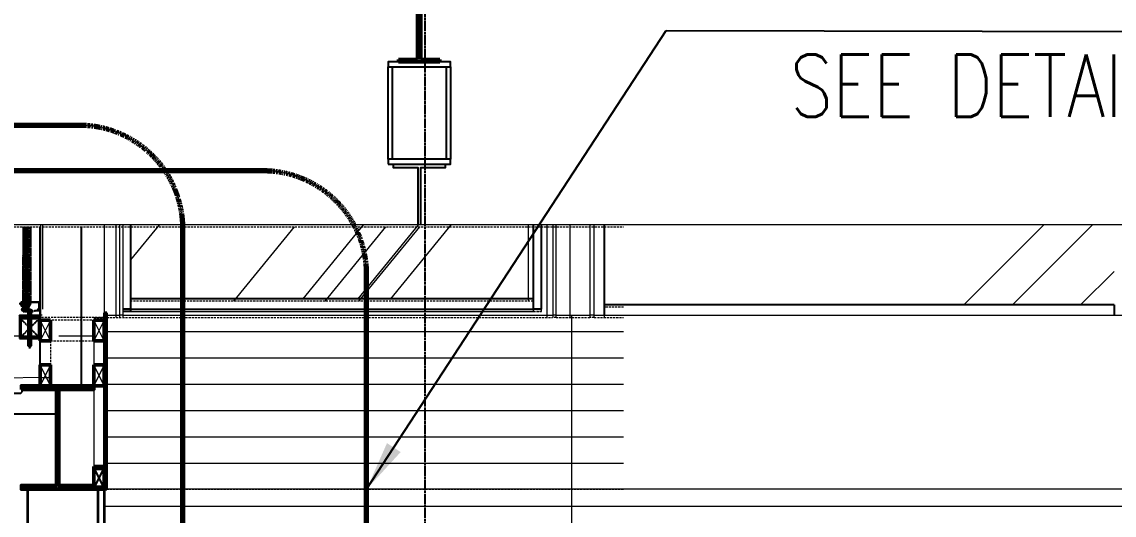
# Model space of a CAD drawing. Header units: millimetres. Extents: x -2196631 to 160, y -11674 to 51770.
# Drawn here: x -1051578 to -1048941, y 37789 to 38981 of the extents above; entities that cross this region are included whole.
import ezdxf
from ezdxf.enums import TextEntityAlignment as Align
from ezdxf.xclip import XClip

# ---------------------------------------------------------------- set-up
doc = ezdxf.new("R2010")
doc.units = ezdxf.units.MM
for name, pattern in [('28 Xref BA305$0$_HIDDEN', [2.6, 2, -0.6]), ('_GRIDLINE', [11.2, 8, -0.6, 2, -0.6]), ('CENTER', [2, 1.25, -0.25, 0.25, -0.25]), ('CENTER2', [28.575, 19.05, -3.175, 3.175, -3.175]), ('DASHDOT2', [0.5, 0.25, -0.125, 0, -0.125]), ('HIDDEN', [0.375, 0.25, -0.125]), ('HIDDEN2', [0.1875, 0.125, -0.0625]), ('HIDDENX2', [19.05, 12.7, -6.35])]:
    doc.linetypes.add(name, pattern=pattern)
for name, color, linetype, lineweight in [('28 Xref BA305$0$A-DETL', 90, 'Continuous', 15), ('28 Xref BA305$0$A-DETL-GENF', 92, 'Continuous', 18), ('28 Xref BA305$0$A-FLOR', 192, 'Continuous', 9), ('28 Xref BA305$0$A-GENM', 13, 'Continuous', 18), ('28 Xref BA305$0$A-GLAZ', 151, 'Continuous', 9), ('28 Xref BA305$0$A-GLAZ-CURT', 52, 'Continuous', 18), ('28 Xref BA305$0$A-GLAZ-CWMG', 51, 'Continuous', 25), ('28 Xref BA305$0$A-WALL', 113, 'Continuous', 9), ('28 Xref BA305$0$S-COLS', 52, 'Continuous', 9), ('A-ANNO-SYMB', 150, 'Continuous', 5), ('A-DETL-GENF', 92, 'Continuous', 20), ('A-GLAZ-CWMG', 51, 'Continuous', 25), ('A-WALL', 113, 'Continuous', 9), ('S-BEAM', 12, 'Continuous', 18), ('S-GRID', 1, 'Continuous', 5)]:
    doc.layers.add(name, color=color, linetype=linetype, lineweight=lineweight)
for name, color, linetype in [('8', 8, 'Continuous'), ('AE-0562', 3, 'Continuous'), ('BACKING ROD', 9, 'Continuous'), ('GLASS', 6, 'Continuous'), ('Grid Center', 1, 'Continuous'), ('S-Dim', 7, 'Continuous'), ('S-Stru_6', 6, 'Continuous'), ('S-T140', 4, 'Continuous'), ('SETTING BLOCK', 111, 'Continuous'), ('SILICONE', 8, 'Continuous'), ('STG-166', 31, 'Continuous'), ('TEXT 3', 3, 'Continuous')]:
    doc.layers.add(name, color=color, linetype=linetype)
doc.layers.add('BLOCK', color=7, linetype='Continuous', plot=False)
doc.styles.add('E100', font='ROMTH.shx', dxfattribs={"width": 0.85})
doc.styles.add('E175', font='ROMTH.shx', dxfattribs={"width": 0.85, "height": 4})
doc.styles.add('Romens', font='romans.shx', dxfattribs={"width": 0.8})
doc.dimstyles.new('AA-50 mm', dxfattribs={"dimtxt": 120, "dimasz": 120, "dimexe": 160, "dimexo": 12, "dimgap": 100, "dimtad": 1, "dimdec": 0, "dimzin": 0, "dimdsep": 46, "dimtxsty": 'Romens', "dimcen": 0.3, "dimdle": 2, "dimclrd": 1, "dimclre": 1, "dimclrt": 3, "dimadec": 0, "dimazin": 0, "dimtfac": 1, "dimtdec": 0, "dimtix": 1, "dimtmove": 1, "dimatfit": 3, "dimfxl": 0, "dimtolj": 1, "dimtzin": 0, "dimarcsym": 0})
pattern_1 = [(45, (-4185.5464, 114514.7353), (-0.785772411, 0.785772411), []), (135, (-4185.5464, 114514.7353), (-0.785772411, -0.785772411), [])]

# ---------------------------------------------------------------- blocks, each defined once
blk = doc.blocks.new('28 Xref BA305$0$System Panel - Glazed 10mm_-6851269-ZONE A_SECTION H')
at = {"layer": '28 Xref BA305$0$A-GLAZ-CURT', "lineweight": 5}
h = blk.add_hatch(dxfattribs=at)
h.set_pattern_fill('FP_13', color=8, style=0, pattern_type=2)
h.set_pattern_definition([(50.677, (-1090785.3, 2166), (560.55, 1824.79), [11057.2, -1474.3, 3685.74, -737.15]), (50.677, (-1089906.6, 2569.2), (-1088.4, 188.18), [2211.44, -243.26, 4422.88, -552.86]), (50.677, (-1090454.96, 2851.5), (2116.07, 3347.346), [5897.18, -1032, -3685.74]), (50.677, (-1090454.96, 2851.5), (2116.07, 3347.346), [-6929.18, 2948.59, -737.15])])
h.paths.add_polyline_path([(-1094208.1, 5440.4), (-1093465.1, 5440.4), (-1093465.1, 5619.4), (-1094425.3, 5619.4), (-1094425.3, 5440.4)], flags=0)
at = {"layer": '28 Xref BA305$0$A-GLAZ-CURT', "color": 8}
blk.add_line((-1093465.1, 5440.4), (-1093465.1, 5619.4), dxfattribs=at)
blk = doc.blocks.new('28 Xref BA305$0$System Panel - Glazed 10mm_-6318965-ZONE A_SECTION H')
at = {"layer": '28 Xref BA305$0$A-GLAZ-CURT', "lineweight": 5}
h = blk.add_hatch(dxfattribs=at)
h.set_pattern_fill('FP_14', color=8, style=0, pattern_type=2)
h.set_pattern_definition([(45, (-1088855.8, 2166), (684.3, 1824.79), [12096.75, -1612.9, 4032.25, -806.45]), (45, (-1087783.2, 2569.2), (-1328.67, 188.18), [2419.35, -266.13, 4838.7, -604.84]), (45, (-1088452.56, 2851.5), (2583.216, 3347.345), [6451.6, -1129.03, 3225.8, -806.45])])
h.paths.add_polyline_path([(-1092050.9, 5425.4), (-1092050.9, 5619.4), (-1093281.2, 5619.4), (-1093281.2, 5425.4), (-1092050.9, 5425.4)], flags=0)
blk = doc.blocks.new('28 Xref BA305$0$Rectangular Mullion - Rectangular Mullion25x50_LIGHT GREY-6318951-ZONE A_SECTION H')
at = {"layer": '28 Xref BA305$0$A-GLAZ-CWMG'}
for p, q in [((-1093281.2, 5400.4), (-1093281.2, 5425.4)), ((-1092050.9, 5425.4), (-1093281.2, 5425.4)), ((-1092050.9, 5425.4), (-1092050.9, 5400.4))]:
    blk.add_line(p, q, dxfattribs=at)
blk = doc.blocks.new('28 Xref BA305$0$Rectangular Mullion - Rectangular Mullion25x50_LIGHT GREY-V33-ZONE A_SECTION H')
at = {"layer": '28 Xref BA305$0$A-GLAZ-CWMG'}
for p, q in [((-1094425.3, 5415.4), (-1094425.3, 5440.4)), ((-1093453.6, 5440.4), (-1094425.3, 5440.4)), ((-1093453.6, 5440.4), (-1093453.6, 5415.4)), ((-1094425.3, 5415.4), (-1093453.6, 5415.4))]:
    blk.add_line(p, q, dxfattribs=at)
blk = doc.blocks.new('28 Xref BA305$0$Rectangular Mullion - Rectangular Mullion25x50_LIGHT GREY-V43-ZONE A_SECTION H')
at = {"layer": '28 Xref BA305$0$A-GLAZ-CWMG'}
for q in [(-1094425.3, 5619.4), (-1094443.5, 5415.4)]:
    blk.add_line((-1094425.3, 5415.4), q, dxfattribs=at)
blk = doc.blocks.new('28 Xref BA305$0$Rectangular Mullion - Rectangular Mullion25x50_LIGHT GREY-V45-ZONE A_SECTION H')
at = {"layer": '28 Xref BA305$0$A-GLAZ-CWMG'}
blk.add_line((-1093281.2, 5400.4), (-1093281.2, 5619.4), dxfattribs=at)
blk = doc.blocks.new('28 Xref BA305$0$Rectangular Mullion - Rectangular Mullion25x50_LIGHT GREY-V46-ZONE A_SECTION H')
at = {"layer": '28 Xref BA305$0$A-GLAZ-CWMG'}
for p, q in [((-1093453.6, 5619.4), (-1093453.6, 5415.4)), ((-1093433.1, 5415.4), (-1093433.1, 5619.4)), ((-1093433.1, 5415.4), (-1093453.6, 5415.4))]:
    blk.add_line(p, q, dxfattribs=at)
blk = doc.blocks.new('28 Xref BA305$0$Structural Columns 1 - Structural Columns 1-6299405-ZONE A_SECTION H')
at = {"layer": '28 Xref BA305$0$S-COLS', "lineweight": 18}
for p, q in [((-1094638.6, 5619.4), (-1094638.6, 5415.4)), ((-1094488.6, 5406.4), (-1094488.6, 5619.4)), ((-1094460.3, 5400.4), (-1094460.3, 5619.4)), ((-1094451.7, 5400.4), (-1094451.7, 5619.4)), ((-1094443.5, 5400.4), (-1094443.5, 5619.4)), ((-1093406.3, 5619.4), (-1093406.3, 5400.4)), ((-1093398.1, 5400.4), (-1093398.1, 5619.4)), ((-1093364.4, 5400.4), (-1093364.4, 5619.4)), ((-1093316.2, 5400.4), (-1093316.2, 5619.4)), ((-1093306.2, 5400.4), (-1093306.2, 5619.4)), ((-1094443.5, 5400.4), (-1094451.7, 5400.4)), ((-1093398.1, 5400.4), (-1093406.3, 5400.4)), ((-1093306.2, 5400.4), (-1093316.2, 5400.4))]:
    blk.add_line(p, q, dxfattribs=at)
blk = doc.blocks.new('28 Xref BA305$0$Windows 4 - Windows 4-6853870-ZONE A_SECTION H')
at = {"layer": '28 Xref BA305$0$A-GLAZ'}
for p, q in [((-1093433.1, 5415.4), (-1093433.1, 5619.4)), ((-1093420.8, 5619.4), (-1093420.8, 5400.4)), ((-1094443.5, 5415.4), (-1093433.1, 5415.4))]:
    blk.add_line(p, q, dxfattribs=at)
blk = doc.blocks.new('28 Xref BA305$0$W-125x65mm - W-125x65mm_-8229050-ZONE A_SECTION H')
at = {"layer": '28 Xref BA305$0$A-GENM'}
for p, q in [((-1094642.4, 5400.4), (-1094642.4, 5619.4)), ((-1094639, 5400.4), (-1094642.4, 5400.4))]:
    blk.add_line(p, q, dxfattribs=at)
blk = doc.blocks.new('28 Xref BA305$0$_BREAK_LINE_2D - BREAK LINE-8294233-ZONE A_SECTION H')
at = {"layer": '28 Xref BA305$0$A-DETL-GENF', "color": 1}
blk.add_line((-1094798.5, 5619.4), (-1089842.1, 5619.4), dxfattribs=at)
blk = doc.blocks.new('28 Xref BA305$0$M_Nominal Cut Lumber-Section - 25 x 50mm Nominal-V52-ZONE A_SECTION H')
at = {"layer": '28 Xref BA305$0$A-DETL-GENF', "color": 2, "lineweight": 50}
for p, q in [((-1095089, 5235.4), (-1095114, 5235.4)), ((-1095114, 5235.4), (-1095114, 5185.4)), ((-1095089, 5185.4), (-1095089, 5235.4)), ((-1095114, 5185.4), (-1095089, 5185.4))]:
    blk.add_line(p, q, dxfattribs=at)
at = {"layer": '28 Xref BA305$0$A-DETL-GENF', "color": 8, "lineweight": 15}
for p, q in [((-1095089, 5235.4), (-1095114, 5185.4)), ((-1095089, 5185.4), (-1095114, 5235.4))]:
    blk.add_line(p, q, dxfattribs=at)
blk = doc.blocks.new('28 Xref BA305$0$A$C1AA16926')
at = {"color": 8}
for points in [[(82.5, 66), (0, 66), (0, 0)], [(82.5, 66), (82.5, 53)], [(85.5, 50), (82.5, 53)], [(85.5, 50), (183.5, 50)], [(183.5, 50), (183.5, 0)], [(0, 0), (183.5, 0)]]:
    blk.add_lwpolyline(points, dxfattribs=at)
blk = doc.blocks.new('M_Nominal Cut Lumber-Section - 25 x 50mm Nominal-V52-ZONE A_SECTION H')
at = {"layer": 'A-DETL-GENF', "color": 252, "lineweight": 50}
for p, q in [((-1095089, 5235.4), (-1095114, 5235.4)), ((-1095114, 5235.4), (-1095114, 5185.4)), ((-1095089, 5185.4), (-1095089, 5235.4)), ((-1095114, 5185.4), (-1095089, 5185.4))]:
    blk.add_line(p, q, dxfattribs=at)
at = {"layer": 'A-DETL-GENF', "color": 252, "lineweight": 15}
for p, q in [((-1095089, 5235.4), (-1095114, 5185.4)), ((-1095089, 5185.4), (-1095114, 5235.4))]:
    blk.add_line(p, q, dxfattribs=at)
blk = doc.blocks.new('M_W-Wide Flange - W300X200-4409506-ZONE C_SECTION E')
at = {"layer": 'S-BEAM'}
h = blk.add_hatch(dxfattribs=at)
h.set_pattern_fill('ANSI33', color=8, style=0)
h.set_pattern_definition([(45, (-20122.13, 0), (-4.49012806, 4.49012806), []), (45, (-20117.64, 0), (-4.49012806, 4.49012806), [3.175, -1.5875])])
h.paths.add_polyline_path([(-1039190.8, 5400), (-1039015.8, 5400), (-1039015.8, 5409), (-1039100.3, 5409), (-1039100.3, 5641), (-1039015.8, 5641), (-1039015.8, 5650), (-1039190.8, 5650), (-1039190.8, 5641), (-1039106.3, 5641), (-1039106.3, 5409), (-1039190.8, 5409)])
at = {"layer": 'S-BEAM', "color": 4, "lineweight": 50}
blk.add_lwpolyline([(-1039190.8, 5641), (-1039106.3, 5641), (-1039106.3, 5409), (-1039190.8, 5409), (-1039190.8, 5400), (-1039015.8, 5400), (-1039015.8, 5409), (-1039100.3, 5409), (-1039100.3, 5641), (-1039015.8, 5641), (-1039015.8, 5650), (-1039190.8, 5650)], close=True, dxfattribs=at)
blk = doc.blocks.new('D5-8')
at = {"color": 8}
blk.add_lwpolyline([(3, 0, 1), (3, 5), (0, 5, 1), (0, 0)], format="xyb", close=True, dxfattribs=at)
for centre, radius in [((-1.8, 3.1), 0.056), ((-1.6, 2.5), 0.128), ((-1.7, 1.9), 0.056), ((-1.4, 3.4), 0.235), ((-1.2, 1.6), 0.128), ((-1.2, 4.2), 0.056), ((-1, 2), 0.056), ((-1.1, 1.1), 0.056), ((-0.8, 2.5), 0.235), ((-0.9, 0.7), 0.056), ((-0.4, 1.3), 0.341), ((-0.4, 4.3), 0.128), ((-0.3, 3.5), 0.235), ((0.2, 2.7), 0.635), ((0, 0.5), 0.235), ((0.7, 4.5), 0.341), ((0.6, 1.4), 0.235), ((0.9, 0.7), 0.341), ((0.8, 3.1), 0.056), ((1, 2.5), 0.128), ((1, 1.9), 0.056), ((1.3, 3.4), 0.235), ((1.5, 1.6), 0.128), ((1.5, 4.2), 0.056), ((1.6, 2), 0.056), ((1.6, 1.1), 0.056), ((1.8, 0.7), 0.056), ((2.3, 1.3), 0.341), ((2.3, 2.6), 0.311), ((2.3, 4.3), 0.128), ((2.4, 3.5), 0.235), ((2.7, 0.5), 0.235), ((3.5, 2.7), 0.635), ((3.1, 4.5), 0.235), ((3.1, 1.1), 0.128), ((3.1, 3.7), 0.056), ((3, 1.9), 0.056), ((3.6, 1.8), 0.235), ((3.7, 0.7), 0.235), ((3.9, 4.2), 0.128), ((3.9, 1.3), 0.056), ((3.9, 3.4), 0.056), ((4.3, 2.3), 0.056), ((4.3, 0.7), 0.056), ((4.7, 3.3), 0.235), ((4.6, 1.4), 0.128), ((4.7, 2.1), 0.235), ((4.6, 4.1), 0.056), ((5.1, 2.5), 0.056)]:
    blk.add_circle(centre, radius, dxfattribs=at)
blk = doc.blocks.new('A$C2BD062ED')
at = {"color": 254}
blk.add_line((0, -0.3), (0, 0.3), dxfattribs=at)
at = {"layer": '8', "color": 254, "linetype": 'HIDDEN2'}
for p, q in [((1, 0.1), (0, 0.1)), ((1, -0.1), (0, -0.1))]:
    blk.add_line(p, q, dxfattribs=at)
at = {"layer": '8', "color": 254}
for p, q in [((1.2, 0.1), (1.8, -2)), ((1.4, 2), (2.6, -2)), ((2.2, 2), (3.5, -2)), ((3.1, 2), (4.3, -2)), ((4, 2), (5.2, -2)), ((4.8, 2), (6, -2)), ((5.6, 2), (6.8, -2)), ((6.5, 2), (7.7, -2)), ((7.4, 2), (8.6, -2)), ((8.2, 2), (9.4, -2)), ((9, 2), (10.2, -2)), ((9.9, 2), (11.1, -2)), ((10.8, 2), (12, -2)), ((11.6, 2), (12.8, -2)), ((12.4, 2), (13.6, -2)), ((13.3, 2), (14.5, -2)), ((14.2, 2), (15.4, -2)), ((15, 2), (16.2, -2)), ((15.8, 2), (17, -2)), ((16.7, 2), (17.9, -2)), ((17.6, 2), (18.8, -2)), ((18.4, 2), (19.6, -2)), ((19.2, 2), (20.4, -2)), ((20.1, 2), (21.3, -2)), ((20.9, 2), (22.2, -2)), ((21.8, 2), (23, -2)), ((22.6, 2), (23.8, -2)), ((23.4, 2), (24.7, -2)), ((24.3, 2), (25.6, -2)), ((25.2, 2), (26.4, -2)), ((26, 2), (27.2, -2)), ((26.8, 2), (28.1, -2)), ((27.7, 2), (29, -2)), ((28.6, 2), (29.9, -2)), ((29.5, 2), (30.8, -2)), ((30.4, 2), (31.6, -2)), ((31.3, 2), (32.5, -2)), ((32.2, 2), (33.4, -2)), ((33, 2), (34.3, -2)), ((33.9, 2), (35.2, -2)), ((34.8, 2), (36.1, -2)), ((35.7, 2), (37, -2)), ((36.6, 2), (37.9, -2)), ((37.5, 2), (38.7, -2))]:
    blk.add_line(p, q, dxfattribs=at)
at = {"layer": '8', "color": 9, "linetype": 'CENTER2', "ltscale": 0.25}
blk.add_line((42.6, 0), (-2.3, 0), dxfattribs=at)
at = {"layer": '8', "color": 254, "linetype": 'HIDDEN2'}
blk.add_lwpolyline([(0, -1.2), (0.8, -1.2, 0.414214), (1, -0.9), (1, 0.9, 0.414214), (0.8, 1.2), (0, 1.2)], format="xyb", dxfattribs=at)
blk.add_lwpolyline([(1, -0.5), (1.5, -0.5), (1.7, 0), (1.5, 0.5), (1, 0.5)], dxfattribs=at)
at = {"layer": 'BLOCK', "color": 254}
blk.add_lwpolyline([(0, 2.4), (0, -2.4, 0.414214), (0.2, -2.6), (0.9, -2.6, 0.414214), (1.2, -2.4), (1.2, 2.4, 0.414214), (0.9, 2.6), (0.2, 2.6, 0.414214)], format="xyb", close=True, dxfattribs=at)
blk.add_lwpolyline([(1.2, 2.4), (1.2, 2.2, 0.414214), (1.6, 1.7), (39.4, 1.7), (41.2, 0), (39.4, -1.7), (1.6, -1.7, 0.414214), (1.2, -2.2), (1.2, -2.4)], format="xyb", dxfattribs=at)
blk = doc.blocks.new('A$C67E410FD')
at = {"layer": 'STG-166'}
h = blk.add_hatch(dxfattribs=at)
h.set_pattern_fill('DOTS', color=254, scale=0.2, angle=-90, style=0)
h.set_pattern_definition([(90, (-1857.94573, -9362.2247), (0.3175, 0.15875), [0, -0.3175])])
edge = h.paths.add_edge_path(flags=16)
edge.add_line((2.7, 6.9), (1.5, 6.9))
edge.add_arc((1.5, 6.4), 0.5, 90, 180)
edge.add_line((1, 6.4), (1, 6))
edge.add_line((1, 6), (1, 5.7))
edge.add_arc((1.5, 5.7), 0.5, 180, 270)
edge.add_line((1.5, 5.2), (2.7, 5.2))
edge.add_arc((2.7, 5.7), 0.5, 270, 360)
edge.add_line((3.2, 5.7), (3.2, 6))
edge.add_line((3.2, 6), (3.2, 6.4))
edge.add_arc((2.7, 6.4), 0.5, 0, 90)
edge = h.paths.add_edge_path()
edge.add_arc((2.9, 8.3), 0.3, 270, 360)
edge.add_line((3.2, 8.3), (3.2, 10.5))
edge.add_arc((3.1, 14.7), 4.23, 270.8089, 326.1985)
edge.add_arc((6.9, 12.2), 0.3, -2.119, 143.563, ccw=False)
edge.add_arc((2.8, 12.4), 4.4, 321.4496, 356.8469, ccw=False)
edge.add_arc((6.6, 9.5), 0.4, 151.6817, 242.9811)
edge.add_line((6.4, 9.1), (7, 8.9))
edge.add_arc((6.8, 8.5), 0.4, -62.9811, 62.9811, ccw=False)
edge.add_line((7, 8.1), (6.4, 7.9))
edge.add_arc((6.6, 7.5), 0.4, 117.0189, 242.9811)
edge.add_line((6.4, 7.1), (7, 6.9))
edge.add_arc((6.8, 6.5), 0.4, -62.9811, 62.9811, ccw=False)
edge.add_line((7, 6.1), (6.4, 5.9))
edge.add_arc((6.6, 5.5), 0.4, 117.0189, 242.9811)
edge.add_line((6.4, 5.1), (7, 4.9))
edge.add_arc((6.8, 4.5), 0.4, -62.9811, 62.9811, ccw=False)
edge.add_line((7, 4.1), (6.4, 3.9))
edge.add_arc((6.6, 3.5), 0.4, 117.0189, 242.9811)
edge.add_line((6.4, 3.1), (7, 2.9))
edge.add_arc((6.8, 2.5), 0.4, -62.9811, 62.9811, ccw=False)
edge.add_line((7, 2.1), (6.4, 1.9))
edge.add_arc((6.6, 1.5), 0.4, 117.0189, 242.9811)
edge.add_line((6.4, 1.1), (7, 0.9))
edge.add_arc((6.8, 0.5), 0.4, 0, 62.9811, ccw=False)
edge.add_line((7.2, 0.5), (7.2, 0.2))
edge.add_arc((7, 0.2), 0.2, -90, 0, ccw=False)
edge.add_line((7, 0), (3.2, 0))
edge.add_line((3.2, 0), (3.2, 3.7))
edge.add_arc((2.9, 3.7), 0.3, 360, 450)
edge.add_line((2.9, 4), (2.2, 4))
edge.add_arc((2.2, 3.7), 0.3, 90, 165)
edge.add_line((1.9, 3.8), (1.9, 3.6))
edge.add_arc((1.6, 3.7), 0.3, 225, 345, ccw=False)
edge.add_line((1.4, 3.5), (0.1, 4.8))
edge.add_arc((0.3, 5), 0.3, 180, 225, ccw=False)
edge.add_line((0, 5), (0, 7))
edge.add_arc((0.3, 7), 0.3, 135, 180, ccw=False)
edge.add_line((0.1, 7.2), (1.4, 8.5))
edge.add_arc((1.6, 8.3), 0.3, 15, 135, ccw=False)
edge.add_line((1.9, 8.4), (1.9, 8.2))
edge.add_arc((2.2, 8.3), 0.3, 195, 270)
edge.add_line((2.2, 8), (2.9, 8))
at = {"layer": 'STG-166', "color": 254}
for points in [[(2.9, 8, 0.414214), (3.2, 8.3), (3.2, 10.5, 0.246501), (6.7, 12.4, -0.737816), (7.2, 12.2, -0.15569), (6.2, 9.7, 0.420872), (6.4, 9.1), (7, 8.9, -0.612574), (7, 8.1), (6.4, 7.9, 0.612574), (6.4, 7.1), (7, 6.9, -0.612574), (7, 6.1), (6.4, 5.9, 0.612574), (6.4, 5.1), (7, 4.9, -0.612574), (7, 4.1), (6.4, 3.9, 0.612574), (6.4, 3.1), (7, 2.9, -0.612574), (7, 2.1), (6.4, 1.9, 0.612574), (6.4, 1.1), (7, 0.9, -0.28194), (7.2, 0.5), (7.2, 0.2, -0.414214), (7, 0), (3.2, 0), (3.2, 3.7, 0.414214), (2.9, 4), (2.2, 4, 0.339454), (1.9, 3.8), (1.9, 3.6, -0.57735), (1.4, 3.5), (0.1, 4.8, -0.198912), (0, 5), (0, 7, -0.198912), (0.1, 7.2), (1.4, 8.5, -0.57735), (1.9, 8.4), (1.9, 8.2, 0.339454), (2.2, 8)], [(2.7, 6.9), (1.5, 6.9, 0.414214), (1, 6.4), (1, 6), (1, 5.7, 0.414214), (1.5, 5.2), (2.7, 5.2, 0.414214), (3.2, 5.7), (3.2, 6), (3.2, 6.4, 0.414214)]]:
    blk.add_lwpolyline(points, format="xyb", close=True, dxfattribs=at)
blk = doc.blocks.new('A$C2CFF61DA')
at = {"layer": 'AE-0562', "linetype": 'HIDDEN2'}
h = blk.add_hatch(dxfattribs=at)
h.set_pattern_fill('DOTS', color=254, scale=5)
h.set_pattern_definition([(2e-15, (2099.7939, -4687.6961), (0.15625, 0.3125), [0, -0.3125])])
edge = h.paths.add_edge_path()
edge.add_line((14.6, 0), (14.1, 0))
edge.add_arc((16.4, 6.6), 6.95, 214.0762, 251.4075, ccw=False)
edge.add_arc((10.3, 2.6), 0.3, 10.3399, 90)
edge.add_line((10.3, 2.9), (7.8, 2.9))
edge.add_arc((7.8, 2.6), 0.3, 90, 192.1683)
edge.add_arc((10.4, 3.3), 3.03, 193.7034, 244.6773)
edge.add_arc((9, 0.3), 0.3, -90, 59.5095, ccw=False)
edge.add_line((9, 0), (8.8, 0))
edge.add_arc((9.4, 4.4), 4.45, 202.6986, 261.566, ccw=False)
edge.add_arc((5, 2.6), 0.3, 9.0847, 90)
edge.add_line((5, 2.9), (2.5, 2.9))
edge.add_arc((2.5, 2.6), 0.3, 90, 192.1683)
edge.add_arc((5.1, 3.3), 3.03, 193.7034, 244.6773)
edge.add_arc((3.7, 0.3), 0.3, -90, 59.5095, ccw=False)
edge.add_line((3.7, 0), (3.4, 0))
edge.add_arc((4.5, 5.2), 5.27, 211.9884, 258.1912, ccw=False)
edge.add_arc((1.5, 2.7), 1.5, 109.8038, 194.4775, ccw=False)
edge.add_line((1, 4.2), (7.3, 6.4))
edge.add_arc((7.4, 6.1), 0.3, 0, 109.8038, ccw=False)
edge.add_line((7.7, 6.1), (7.7, 5))
edge.add_arc((8, 5), 0.3, 180, 270)
edge.add_line((8, 4.7), (9.6, 4.7))
edge.add_arc((9.6, 5), 0.3, 270, 360)
edge.add_line((9.9, 5), (9.9, 6.4))
edge.add_arc((10.2, 6.4), 0.3, 90, 180, ccw=False)
edge.add_line((10.2, 6.7), (11.6, 6.7))
edge.add_arc((11.6, 6.4), 0.3, 4.8425, 90, ccw=False)
edge.add_arc((21.1, 7.3), 9.26, 185.095, 227.0433)
edge.add_arc((14.6, 0.3), 0.3, -90, 45.3871, ccw=False)
at = {"layer": 'AE-0562', "color": 254, "linetype": 'HIDDEN2'}
for p, q in [((1, 4.2), (7.3, 6.4)), ((5, 2.9), (2.5, 2.9)), ((7.7, 6.1), (7.7, 5)), ((10.3, 2.9), (7.8, 2.9)), ((8, 4.7), (9.6, 4.7)), ((9.9, 5), (9.9, 6.4)), ((10.2, 6.7), (11.6, 6.7)), ((3.7, 0), (3.4, 0)), ((9, 0), (8.8, 0)), ((14.6, 0), (14.1, 0))]:
    blk.add_line(p, q, dxfattribs=at)
for centre, radius, start, end in [((1.5, 2.7), 1.5, 109.8038, 194.4775), ((4.5, 5.2), 5.27, 211.9884, 258.1912), ((2.5, 2.6), 0.3, 90, 192.1683), ((5.1, 3.3), 3.03, 193.7034, 244.6773), ((3.7, 0.3), 0.3, 270, 59.5095), ((5, 2.6), 0.3, 9.0847, 90), ((9.4, 4.4), 4.45, 202.6986, 261.566), ((7.4, 6.1), 0.3, 0, 109.8038), ((7.8, 2.6), 0.3, 90, 192.1683), ((10.4, 3.3), 3.03, 193.7034, 244.6773), ((8, 5), 0.3, 180, 270), ((9, 0.3), 0.3, 270, 59.5095), ((9.6, 5), 0.3, 270, 0), ((10.2, 6.4), 0.3, 90, 180), ((10.3, 2.6), 0.3, 10.3399, 90), ((16.4, 6.6), 6.95, 214.0762, 251.4075), ((11.6, 6.4), 0.3, 4.8425, 90), ((21.1, 7.3), 9.26, 185.095, 227.0433), ((14.6, 0.3), 0.3, 270, 45.3871)]:
    blk.add_arc(centre, radius, start, end, dxfattribs=at)
blk = doc.blocks.new('A$C52B80487')
h = blk.add_hatch()
h.set_pattern_fill('ANSI37', color=8, scale=0.35)
h.set_pattern_definition(pattern_1)
edge = h.paths.add_edge_path()
edge.add_line((5.4, 5), (0.3, 5))
edge.add_line((0.3, 5), (0, 5))
edge.add_line((0, 5), (0, 0))
edge.add_line((0, 0), (5.4, 0))
edge.add_arc((5.4, 2.5), 2.5, 90, 270, ccw=False)
h = blk.add_hatch()
h.set_pattern_fill('ANSI37', color=8, scale=0.25)
h.set_pattern_definition([(45, (-4224.0464, 116870.2278), (-0.5612660076, 0.5612660076), []), (135, (-4224.0464, 116870.2278), (-0.5612660076, -0.5612660076), [])])
edge = h.paths.add_edge_path()
edge.add_arc((25, 7.9), 11.1, 39.7503, 140.2497)
edge.add_line((16.5, 15), (33.5, 15))
h = blk.add_hatch()
h.set_pattern_fill('ANSI37', color=8, scale=0.35)
h.set_pattern_definition(pattern_1)
edge = h.paths.add_edge_path()
edge.add_line((44.6, 5), (49.7, 5))
edge.add_line((49.7, 5), (50, 5))
edge.add_line((50, 5), (50, 0))
edge.add_line((50, 0), (44.6, 0))
edge.add_arc((44.6, 2.5), 2.5, 270, 450)
at = {"color": 8}
for points in [[(5.4, 5), (0.3, 5), (0, 5), (0, 0), (5.4, 0, -1)], [(33.5, 15, 0.468963), (16.5, 15)], [(44.6, 5), (49.7, 5), (50, 5), (50, 0), (44.6, 0, 1)]]:
    blk.add_lwpolyline(points, format="xyb", close=True, dxfattribs=at)
for points in [[(47.6, 5), (47.6, 0), (2.4, 0), (2.4, 5)], [(47.6, 0), (2.4, 0), (47.6, 5), (2.4, 5)]]:
    blk.add_lwpolyline(points, close=True)
at = {"layer": 'AE-0562', "color": 254}
blk.add_lwpolyline([(48, 22.5), (48, 35.5, 0.414214), (47, 36.5), (26.5, 36.5), (26.5, 38), (49.8, 38, -0.414214), (50, 37.8), (50, 18.2, -0.414214), (49.8, 18), (48.3, 18, -0.414214), (48, 18.3), (48, 18.7, 0.414214), (47.7, 19), (46.8, 19, 0.414214), (46.5, 18.7), (46.5, 16.8, -0.380315), (46.2, 16.5), (38, 15.5, -1.697291), (38.8, 17), (44.3, 18.2, 0.35263), (44.5, 18.5), (44.5, 19.5, -0.414214), (46, 21), (46.5, 21, 0.414214)], format="xyb", close=True, dxfattribs=at)
blk.add_blockref('A$C67E410FD', (1.8, 27.5))
at = {"xscale": -1, "rotation": 270}
blk.add_blockref('A$C2CFF61DA', (21.8, 28.1), dxfattribs=at)
at = {"color": 8}
blk.add_blockref('D5-8', (5.4, 0), dxfattribs=at)
at = {"xscale": 2.166548699450165, "yscale": 2.166548699450165, "zscale": 2.166548699450165, "rotation": 270}
blk.add_blockref('A$C2BD062ED', (25, 17.5), dxfattribs=at)
at = {"color": 8, "xscale": -1}
blk.add_blockref('D5-8', (44.6, 0), dxfattribs=at)
blk = doc.blocks.new('A$C26C10392')
at = {"layer": 'BACKING ROD'}
blk.add_lwpolyline([(-4.5, -4.5), (-8, -4.5, -1), (-8, 4.5), (-4.5, 4.5, -1)], format="xyb", close=True, dxfattribs=at)
for centre, radius in [((-11.7, 0.9), 0.24), ((-11.2, -0.3), 0.377), ((-10.7, 1.6), 0.48), ((-10.6, 2.8), 0.172), ((-9.4, 0.4), 0.618), ((-9.6, 2.7), 0.309), ((-9.2, 1.5), 0.24), ((-8.6, 2.6), 0.206), ((-8.2, 3.8), 0.206), ((-8, 1.1), 0.309), ((-7.6, 3.3), 0.309), ((-7.5, 2.6), 0.275), ((-7.3, 1.9), 0.343), ((-7.2, 3.7), 0.172), ((-6.8, 0.6), 0.48), ((-6.8, 3.9), 0.172), ((-6.3, -0.5), 0.618), ((-6.2, -0.5), 0.618), ((-6.3, 3.3), 0.275), ((-6.2, 1.9), 0.309), ((-5.7, 0.6), 0.48), ((-5.7, 4.1), 0.172), ((-5.3, 3.7), 0.172), ((-5, 2.6), 0.275), ((-4.5, 1.1), 0.309), ((-4.3, 3.8), 0.206), ((-3.9, 2.6), 0.206), ((-3.1, 0.4), 0.618), ((-3.3, 1.5), 0.24), ((-2.9, 2.7), 0.309), ((-1.8, 1.6), 0.48), ((-1.9, 2.8), 0.172), ((-1.3, -0.3), 0.377), ((-0.8, 0.9), 0.24), ((-10.4, -1.6), 0.412), ((-10.6, -2.6), 0.172), ((-9.6, -3.3), 0.206), ((-8.7, -2), 0.618), ((-7.9, -0.9), 0.446), ((-7.5, -3.4), 0.515), ((-7, -2), 0.309), ((-6.2, -3.7), 0.377), ((-6.3, -2.7), 0.206), ((-5.5, -2), 0.309), ((-5, -3.4), 0.515), ((-4.6, -0.9), 0.446), ((-3.8, -2), 0.618), ((-2.9, -3.3), 0.206), ((-2.1, -1.6), 0.412), ((-1.9, -2.6), 0.172)]:
    blk.add_circle(centre, radius, dxfattribs=at)
blk = doc.blocks.new('Steel 50x50x3.2')
at = {"color": 8, "linetype": 'DASHDOT2'}
for p, q in [((-21.8, 21.8), (21.8, -21.8)), ((-21.8, -21.8), (21.8, 21.8))]:
    blk.add_line(p, q, dxfattribs=at)
at = {"color": 2}
blk.add_lwpolyline([(-25, -25), (25, -25), (25, 25), (-25, 25)], close=True, dxfattribs=at)
at = {"color": 8}
blk.add_lwpolyline([(-21.8, -21.8), (21.8, -21.8), (21.8, 21.8), (-21.8, 21.8)], close=True, dxfattribs=at)
blk = doc.blocks.new('21 Xref BA201')
at = {"layer": 'Grid Center', "color": 8, "linetype": 'CENTER', "ltscale": 10}
blk.add_line((-1047595.6, -278.7), (-1047595.6, 7899), dxfattribs=at)
blk = doc.blocks.new('28 Xref BA305')
at = {"layer": '28 Xref BA305$0$A-DETL-GENF', "lineweight": 5}
h = blk.add_hatch(dxfattribs=at)
h.set_pattern_fill('FP_138', color=8, style=0, pattern_type=2)
h.set_pattern_definition([(0, (-1045745.476, 2111), (0, 50), [])])
h.paths.add_polyline_path([(-1051378.62789, 4780.44567), (-1041978.89961, 4780.44567), (-1041978.89961, 4980.44567), (-1051378.62789, 4980.44567), (-1051378.62789, 4930.44567), (-1051378.61027, 4930.44567), (-1051378.62789, 4825.63643)])
at = {"layer": 'A-WALL', "linetype": 'HIDDENX2', "ltscale": 0.4}
h = blk.add_hatch(dxfattribs=at)
h.set_pattern_fill('FP_13', color=8, style=0, pattern_type=2)
h.set_pattern_definition([(50.677, (-1047675, 2160.25), (560.55, 1824.79), [11057.2, -1474.3, 3685.74, -737.15]), (50.677, (-1046796.4, 2563.5), (-1088.4, 188.18), [2211.44, -243.26, 4422.88, -552.86]), (50.677, (-1047344.67, 2845.74), (2116.07, 3347.346), [5897.18, -1032, -3685.74]), (50.677, (-1047344.67, 2845.74), (2116.07, 3347.346), [-6929.18, 2948.59, -737.15])])
h.paths.add_polyline_path([(-1051097.7803, 5434.69958), (-1050354.80034, 5434.69958), (-1050354.80034, 5613.63371), (-1051315.02062, 5613.63371), (-1051315.02062, 5434.69958)], flags=0)
h = blk.add_hatch(dxfattribs=at)
h.set_pattern_fill('ANSI31', color=8, scale=20, angle=315)
h.set_pattern_definition([(0, (-267239.885, -1071557), (1e-14, 63.5), [])])
h.paths.add_polyline_path([(-1050125.13379, 5394.69958), (-1051372.67008, 5394.69958), (-1051372.67008, 4980.40269), (-1050125.13379, 4980.40269)])
at = {"layer": 'SILICONE', "linetype": 'HIDDEN2'}
h = blk.add_hatch(dxfattribs=at)
h.set_pattern_fill('ANSI37', color=254, scale=6)
h.set_pattern_definition([(45, (-1062789.2262, 814.7025), (-0.530330086, 0.530330086), []), (135, (-1062789.2262, 814.7025), (-0.530330086, -0.530330086), [])])
edge = h.paths.add_edge_path()
edge.add_line((-1051557.36728, 5409.69958), (-1051569.16728, 5409.69958))
edge.add_arc((-1051569.69853, 5414.19958), 4.53125, 276.73292133, 443.26707867)
edge.add_line((-1051569.16728, 5418.69958), (-1051561.64728, 5418.69958))
edge.add_line((-1051561.64728, 5418.69958), (-1051561.14728, 5419.19958))
edge.add_arc((-1051552.97902, 5416.94767), 8.47299, 164.58693826, 238.80775969)
at = {"color": 6, "ltscale": 3}
for p, q in [((-1051533.66728, 5230.40846), (-1051533.66728, 5613.63371)), ((-1051433.66728, 5230.40846), (-1051433.66728, 5613.63371))]:
    blk.add_line(p, q, dxfattribs=at)
at = {"layer": '28 Xref BA305$0$A-DETL', "lineweight": 35}
for p, q in [((-1051378.61027, 5406.44567), (-1051378.61027, 4985.44567)), ((-1051372.61027, 5406.44567), (-1051378.61027, 5406.44567)), ((-1051372.61027, 4980.44567), (-1051372.61027, 5406.44567)), ((-1051378.61027, 4980.44567), (-1051372.61027, 4980.44567))]:
    blk.add_line(p, q, dxfattribs=at)
at = {"layer": '28 Xref BA305$0$A-DETL', "color": 8, "lineweight": 9}
for p, q in [((-1051488.78585, 5350.44567), (-1051403.76613, 5350.44567)), ((-1051403.76613, 5350.44567), (-1051403.76613, 5035.44567))]:
    blk.add_line(p, q, dxfattribs=at)
at = {"layer": '28 Xref BA305$0$A-DETL', "color": 2, "lineweight": 20}
for p, q in [((-1053643.47806, 5230.44295), (-1051513.73922, 5250.58602)), ((-1051528.6496, 5250.44567), (-1051513.78585, 5250.44567))]:
    blk.add_line(p, q, dxfattribs=at)
at = {"layer": '28 Xref BA305$0$A-DETL', "linetype": '28 Xref BA305$0$_HIDDEN', "lineweight": 35}
blk.add_line((-1051378.62789, 4985.44567), (-1051378.62789, 4835.44567), dxfattribs=at)
at = {"layer": '28 Xref BA305$0$A-DETL', "lineweight": 9}
blk.add_line((-1051378.62789, 4985.44567), (-1051378.62789, 4780.44567), dxfattribs=at)
at = {"layer": '28 Xref BA305$0$A-DETL', "linetype": '28 Xref BA305$0$_HIDDEN', "lineweight": 9}
blk.add_line((-1041978.89961, 4980.44567), (-1051372.61027, 4980.44567), dxfattribs=at)
at = {"layer": '28 Xref BA305$0$A-FLOR', "lineweight": 18}
blk.add_line((-1051372.61027, 5400.44567), (-1051341.59686, 5400.44567), dxfattribs=at)
at = {"layer": '28 Xref BA305$0$A-FLOR', "color": 2, "lineweight": 18}
for p, q in [((-1051333.17422, 5400.44567), (-1050296.18078, 5400.44567)), ((-1050287.76866, 5400.44567), (-1050205.90675, 5400.44567)), ((-1050250.92234, 5400.44567), (-1050250.92234, 4685.44567)), ((-1050195.90675, 5400.44567), (-1043161.00682, 5400.44567))]:
    blk.add_line(p, q, dxfattribs=at)
at = {"layer": '28 Xref BA305$0$A-FLOR', "color": 8, "lineweight": 18}
blk.add_line((-1053628.61994, 5350.44567), (-1051528.6496, 5350.44567), dxfattribs=at)
at = {"layer": '28 Xref BA305$0$A-WALL', "color": 1, "lineweight": 35}
for p, q in [((-1051563.6455, 1850.44567), (-1051563.6455, 4980.44567)), ((-1051393.6455, 1850.44567), (-1051393.6455, 4980.44567))]:
    blk.add_line(p, q, dxfattribs=at)
at = {"layer": 'A-GLAZ-CWMG'}
for q in [(-1051315.02062, 5434.69958), (-1051333.21642, 5409.69958)]:
    blk.add_line((-1051315.02062, 5409.69958), q, dxfattribs=at)
at = {"layer": 'A-WALL', "color": 8, "linetype": 'HIDDENX2', "ltscale": 0.4}
for p, q in [((-1051688.18562, 5613.63371), (-1050125.13379, 5613.63371)), ((-1051350.01157, 5394.69958), (-1051350.01157, 5613.63371)), ((-1051341.40795, 5394.69958), (-1051341.40795, 5613.63371)), ((-1051333.21642, 5394.69958), (-1051333.21642, 5613.63371)), ((-1051315.02062, 5409.69958), (-1051315.02062, 5613.63371)), ((-1050354.80034, 5434.69958), (-1050354.80034, 5613.63371)), ((-1050343.32909, 5613.63371), (-1050343.32909, 5409.69958)), ((-1050322.85005, 5409.69958), (-1050322.85005, 5613.63371)), ((-1050322.85005, 5409.69958), (-1050322.85005, 5613.63371)), ((-1050310.56262, 5613.63371), (-1050310.56262, 5394.69958)), ((-1050296.00239, 5613.63371), (-1050296.00239, 5394.69958)), ((-1050287.81085, 5394.69958), (-1050287.81085, 5613.63371)), ((-1050254.10193, 5394.69958), (-1050254.10193, 5613.63371)), ((-1050205.94894, 5394.69958), (-1050205.94894, 5613.63371)), ((-1050195.94894, 5394.69958), (-1050195.94894, 5613.63371)), ((-1050170.94945, 5394.69958), (-1050170.94945, 5613.63371)), ((-1050343.32909, 5434.69958), (-1051315.02062, 5434.69958)), ((-1050343.32909, 5434.69958), (-1050343.32909, 5409.69958)), ((-1051333.21642, 5409.69958), (-1050322.85005, 5409.69958)), ((-1051315.02062, 5409.69958), (-1050343.32909, 5409.69958)), ((-1050322.85005, 5409.69958), (-1050343.32909, 5409.69958)), ((-1050170.94945, 5394.69958), (-1050170.94945, 5419.69958)), ((-1050125.13379, 5419.69958), (-1050170.94945, 5419.69958)), ((-1051403.66728, 5394.69958), (-1050296.22297, 5394.69958)), ((-1050287.81085, 5394.69958), (-1050296.00239, 5394.69958)), ((-1050287.81085, 5394.69958), (-1050205.94894, 5394.69958)), ((-1050250.96453, 5380.40846), (-1050250.96453, 5015.40846)), ((-1050195.94894, 5394.69958), (-1050205.94894, 5394.69958)), ((-1050195.94894, 5394.69958), (-1050125.13379, 5394.69958)), ((-1051508.66728, 5338.69958), (-1051508.66728, 5230.40269)), ((-1051508.66728, 5338.69958), (-1051403.67008, 5338.69958)), ((-1051403.66728, 5338.70519), (-1051403.66728, 5015.40846)), ((-1051378.67008, 4980.40269), (-1051378.67008, 4815.40846)), ((-1051378.67008, 4980.40269), (-1051372.67008, 4980.40269)), ((-1051372.67008, 4980.40197), (-1050125.13379, 4980.40197))]:
    blk.add_line(p, q, dxfattribs=at)
for points in [[(-1051372.67008, 4980.40269), (-1051372.67008, 5394.69958), (-1051533.66728, 5394.69958)], [(-1051378.67008, 4980.40269), (-1051378.67008, 5388.69958), (-1051533.66728, 5388.69958)]]:
    blk.add_lwpolyline(points, dxfattribs=at)
at = {"layer": 'AE-0562', "color": 254, "linetype": 'HIDDEN2'}
blk.add_lwpolyline([(-1051557.14728, 5613.63371), (-1051557.14728, 5432.69958), (-1051533.66728, 5432.69958), (-1051533.66728, 5613.63371)], dxfattribs=at)
at = {"layer": 'GLASS', "color": 254, "linetype": 'HIDDEN2'}
for p, q in [((-1051573.66728, 5544.69958), (-1051573.66728, 5613.63371)), ((-1051572.66728, 5544.69958), (-1051572.66728, 5613.63371)), ((-1051571.66728, 5544.69958), (-1051571.66728, 5613.63371)), ((-1051570.66728, 5544.69958), (-1051570.66728, 5613.63371)), ((-1051569.66728, 5544.69958), (-1051569.66728, 5613.63371)), ((-1051566.14728, 5544.69958), (-1051566.14728, 5613.63371)), ((-1051565.14728, 5544.69958), (-1051565.14728, 5613.63371)), ((-1051564.14728, 5544.69958), (-1051564.14728, 5613.63371)), ((-1051563.14728, 5544.69958), (-1051563.14728, 5613.63371)), ((-1051562.14728, 5544.69958), (-1051562.14728, 5613.63371)), ((-1051573.66728, 5544.69958), (-1051573.66728, 5418.69958)), ((-1051572.66728, 5544.69958), (-1051572.66728, 5418.69958)), ((-1051571.66728, 5544.69958), (-1051571.66728, 5418.69958)), ((-1051570.66728, 5544.69958), (-1051570.66728, 5418.69958)), ((-1051569.66728, 5544.69958), (-1051569.66728, 5418.69958)), ((-1051566.14728, 5544.69958), (-1051566.14728, 5418.69958)), ((-1051565.14728, 5544.69958), (-1051565.14728, 5418.69958)), ((-1051564.14728, 5544.69958), (-1051564.14728, 5418.69958)), ((-1051563.14728, 5544.69958), (-1051563.14728, 5418.69958)), ((-1051562.14728, 5544.69958), (-1051562.14728, 5418.69958))]:
    blk.add_line(p, q, dxfattribs=at)
for points in [[(-1051574.66728, 5613.63371), (-1051574.66728, 5544.69958)], [(-1051568.66728, 5544.69958), (-1051568.66728, 5613.63371)], [(-1051567.14728, 5613.63371), (-1051567.14728, 5544.69958)], [(-1051561.14728, 5544.69958), (-1051561.14728, 5613.63371)], [(-1051568.66728, 5544.69958), (-1051568.66728, 5419.19958), (-1051569.16728, 5418.69958), (-1051574.16728, 5418.69958), (-1051574.66728, 5419.19958), (-1051574.66728, 5544.69958)], [(-1051561.14728, 5544.69958), (-1051561.14728, 5419.19958), (-1051561.64728, 5418.69958), (-1051566.64728, 5418.69958), (-1051567.14728, 5419.19958), (-1051567.14728, 5544.69958)]]:
    blk.add_lwpolyline(points, dxfattribs=at)
at = {"layer": 'GLASS', "color": 254, "linetype": 'HIDDEN2', "ltscale": 0.75, "const_width": 1.52}
for points in [[(-1051567.90728, 5613.63371), (-1051567.90728, 5544.69958)], [(-1051567.90728, 5419.19958), (-1051567.90728, 5544.69958)]]:
    blk.add_lwpolyline(points, dxfattribs=at)
at = {"layer": 'SETTING BLOCK', "color": 254, "linetype": 'HIDDEN2'}
for p, q in [((-1051574.66728, 5418.69958), (-1051561.64728, 5409.69958)), ((-1051574.66728, 5409.69958), (-1051561.64728, 5418.69958))]:
    blk.add_line(p, q, dxfattribs=at)
blk.add_lwpolyline([(-1051574.66728, 5409.69958), (-1051561.64728, 5409.69958), (-1051561.64728, 5418.69958), (-1051574.66728, 5418.69958)], close=True, dxfattribs=at)
at = {"layer": 'SILICONE', "color": 254, "linetype": 'HIDDEN2'}
blk.add_lwpolyline([(-1051557.36728, 5409.69958), (-1051569.16728, 5409.69958, 0.8888888889), (-1051569.16728, 5418.69958), (-1051561.64728, 5418.69958), (-1051561.14728, 5419.19958, 0.33566705)], format="xyb", close=True, dxfattribs=at)
at = {"color": 254, "linetype": 'HIDDEN2'}
for name, p in [('A$C52B80487', (-1051583.66728, 5394.69958)), ('A$C26C10392', (-1051565.16728, 5414.19958))]:
    blk.add_blockref(name, p, dxfattribs=at)
blk.add_blockref('Steel 50x50x3.2', (-1051558.66728, 5369.69958))
at = {"xscale": -1}
blk.add_blockref('28 Xref BA305$0$A$C1AA16926', (-1051495.19658, 5161.54921), dxfattribs=at)
at = {"color": 10, "lineweight": 18}
blk.add_blockref('M_W-Wide Flange - W300X200-4409506-ZONE C_SECTION E', (-12387.90829, -419.59731), dxfattribs=at)
ref = blk.add_blockref('21 Xref BA201', (-2098199.96088, 0), dxfattribs=dict(xscale=-1))
XClip(ref).set_block_clipping_path([(-1046821.273182428, 4540.44887487), (-1060440.5084648631, 4550.4456720384), (-1060440.5084648631, 1300.4456720384), (-1056445.9646267691, 1280.4456719445), (-1056421.290457831, 1850.4456720384), (-1046821.3171875631, 1850.4456720384)])
at = {"layer": '28 Xref BA305$0$A-DETL-GENF'}
for name, p in [('28 Xref BA305$0$_BREAK_LINE_2D - BREAK LINE-8294233-ZONE A_SECTION H', (43110.32562, 0)), ('28 Xref BA305$0$M_Nominal Cut Lumber-Section - 25 x 50mm Nominal-V52-ZONE A_SECTION H', (43710.18811, -200))]:
    blk.add_blockref(name, p, dxfattribs=at)
at = {"layer": '28 Xref BA305$0$A-GENM'}
blk.add_blockref('28 Xref BA305$0$W-125x65mm - W-125x65mm_-8229050-ZONE A_SECTION H', (43110.32562, 0), dxfattribs=at)
at = {"layer": '28 Xref BA305$0$A-GLAZ'}
blk.add_blockref('28 Xref BA305$0$Windows 4 - Windows 4-6853870-ZONE A_SECTION H', (43110.32562, 0), dxfattribs=at)
at = {"layer": '28 Xref BA305$0$A-GLAZ-CURT'}
for name in ['28 Xref BA305$0$System Panel - Glazed 10mm_-6851269-ZONE A_SECTION H', '28 Xref BA305$0$System Panel - Glazed 10mm_-6318965-ZONE A_SECTION H']:
    blk.add_blockref(name, (43110.32562, 0), dxfattribs=at)
at = {"layer": '28 Xref BA305$0$A-GLAZ-CWMG'}
for name in ['28 Xref BA305$0$Rectangular Mullion - Rectangular Mullion25x50_LIGHT GREY-V43-ZONE A_SECTION H', '28 Xref BA305$0$Rectangular Mullion - Rectangular Mullion25x50_LIGHT GREY-V46-ZONE A_SECTION H', '28 Xref BA305$0$Rectangular Mullion - Rectangular Mullion25x50_LIGHT GREY-V45-ZONE A_SECTION H', '28 Xref BA305$0$Rectangular Mullion - Rectangular Mullion25x50_LIGHT GREY-V33-ZONE A_SECTION H', '28 Xref BA305$0$Rectangular Mullion - Rectangular Mullion25x50_LIGHT GREY-6318951-ZONE A_SECTION H']:
    blk.add_blockref(name, (43110.32562, 0), dxfattribs=at)
at = {"layer": '28 Xref BA305$0$S-COLS', "lineweight": 18}
blk.add_blockref('28 Xref BA305$0$Structural Columns 1 - Structural Columns 1-6299405-ZONE A_SECTION H', (43110.32562, 0), dxfattribs=at)
at = {"layer": 'A-WALL', "color": 8, "linetype": 'HIDDENX2', "ltscale": 0.4}
for p in [(43580.28696, 153.25391), (43710.28416, 153.25391), (43580.28696, 44.95702), (43710.28416, 44.95702), (43710.28696, -205.04298)]:
    blk.add_blockref('M_Nominal Cut Lumber-Section - 25 x 50mm Nominal-V52-ZONE A_SECTION H', p, dxfattribs=at)
at = {"color": 10, "linetype": 'Continuous', "style": 'E175', "width": 0.85}
blk.add_attdef('POOL_SIDE_ELEVATION', (-1089924.93658, -4582.55958), '', height=320, dxfattribs=at)
at = {"color": 6, "linetype": 'Continuous', "style": 'E100', "width": 0.85}
blk.add_attdef('SCALE', text='', height=160, dxfattribs=at).set_placement((-1092437.31517, -4942.55958), align=Align.RIGHT)
blk = doc.blocks.new('Structural Framing 1 - Structural Framing 1-4458112-ZONE A_SECTION F')
at = {"layer": 'S-BEAM', "lineweight": 18}
blk.add_hatch(color=50, dxfattribs=at).paths.add_polyline_path([(-1093664.7, 6132), (-1093664.7, 6138), (-1093710.7, 6138), (-1093710.7, 6326), (-1093664.7, 6326), (-1093664.7, 6332), (-1093764.7, 6332), (-1093764.7, 6326), (-1093718.7, 6326), (-1093718.7, 6138), (-1093764.7, 6138), (-1093764.7, 6132)], flags=0)
at = {"layer": 'S-BEAM', "lineweight": 50}
for p, q in [((-1093664.7, 6332), (-1093764.7, 6332)), ((-1093764.7, 6332), (-1093764.7, 6326)), ((-1093664.7, 6326), (-1093664.7, 6332)), ((-1093764.7, 6326), (-1093718.7, 6326)), ((-1093718.7, 6326), (-1093718.7, 6138)), ((-1093710.7, 6138), (-1093710.7, 6326)), ((-1093710.7, 6326), (-1093664.7, 6326)), ((-1093718.7, 6138), (-1093764.7, 6138)), ((-1093764.7, 6138), (-1093764.7, 6132)), ((-1093764.7, 6132), (-1093664.7, 6132)), ((-1093664.7, 6138), (-1093710.7, 6138)), ((-1093664.7, 6132), (-1093664.7, 6138))]:
    blk.add_line(p, q, dxfattribs=at)
blk = doc.blocks.new('A$C0CEE09EF')
at = {"layer": 'S-Dim', "color": 2}
for points in [[(3920.5, 485), (4070.5, 485), (4070.5, 497), (3920.5, 497)], [(3920.5, 250), (4070.5, 250), (4070.5, 262), (3920.5, 262)]]:
    blk.add_lwpolyline(points, close=True, dxfattribs=at)
at = {"layer": 'S-Stru_6'}
blk.add_lwpolyline([(3992.5, 104.2), (3992.5, 241), (3933, 241), (3933, 250), (4058, 250), (4058, 241), (3998.5, 241), (3998.5, 104.2)], dxfattribs=at)
at = {"layer": 'S-T140'}
for p, q in [((3920.5, 262), (3920.5, 485)), ((3930.5, 262), (3930.5, 485)), ((4060.5, 485), (4060.5, 262)), ((4070.5, 485), (4070.5, 262))]:
    blk.add_line(p, q, dxfattribs=at)
at = {"layer": 'S-BEAM', "color": 7, "lineweight": 18, "true_color": 0xffffff}
blk.add_blockref('Structural Framing 1 - Structural Framing 1-4458112-ZONE A_SECTION F', (1097710.2, -5635), dxfattribs=at)

msp = doc.modelspace()

# ---------------------------------------------------------------- block references
msp.add_blockref('28 Xref BA305', (0, 32871.6594))

# ---------------------------------------------------------------- next in the draw order: linework, layer by layer
at = {"layer": 'A-ANNO-SYMB', "color": 2, "linetype": 'HIDDEN', "lineweight": 70, "ltscale": 6}
for p, q in [((-1050995.2743, 38620.6792), (-1051959.6282, 38620.6792)), ((-1050745.2743, 33327.7349), (-1050745.2743, 38370.6792))]:
    msp.add_line(p, q, dxfattribs=at)
msp.add_lwpolyline([(-1057899.3555, 38480.6274), (-1057899.3555, 36738.7307, 0.414213562), (-1057649.3555, 36488.7307), (-1051438.8838, 36488.7307, 0.414213562), (-1051188.8838, 36738.7307), (-1051188.8838, 38480.6274, 0.414213562), (-1051438.8838, 38730.6274), (-1057649.3555, 38730.6274, 0.414213562)], format="xyb", close=True, dxfattribs=at)
msp.add_arc((-1050995.2743, 38370.6792), 250, 0, 90, dxfattribs=at)
at = {"layer": 'S-GRID', "color": 8, "linetype": '_GRIDLINE', "lineweight": 25, "ltscale": 3}
msp.add_line((-1050604.3703, 31398.7357), (-1050604.3703, 39472.7834), dxfattribs=at)

# ---------------------------------------------------------------- next in the draw order: block references
msp.add_blockref('A$C0CEE09EF', (-1054613.7014, 38386.7969))

# ---------------------------------------------------------------- next in the draw order: texts
at = {"layer": 'TEXT 3', "style": 'Romens', "width": 0.8}
msp.add_text('SEE DETAIL', height=150, dxfattribs=at).set_placement((-1049722.8695, 38751.6594))

# ---------------------------------------------------------------- next in the draw order: leaders
msp.add_leader([(-1050745.2743, 37852.105), (-1050021.975, 38959.6594), (-1046958.8687, 38952.373)], dimstyle='AA-50 mm', override={"dimgap": 100, "dimtad": 0})

doc.saveas('drawing.dxf')
